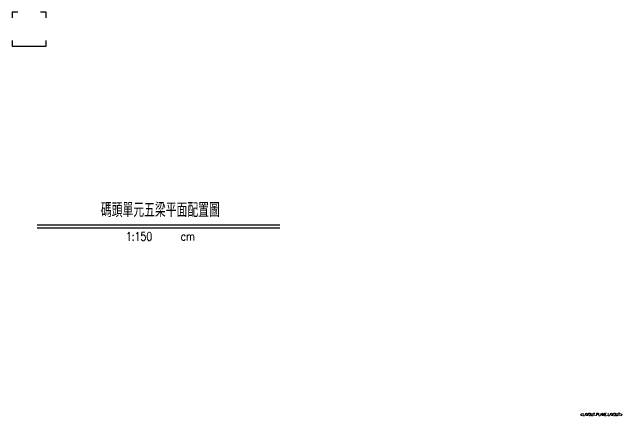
# Model space of a CAD drawing. Extents: x -4206 to 3960, y -1277 to 4499.
# Drawn here: x 768 to 3960, y 1508 to 3637 of the extents above; entities that cross this region are included whole.
import ezdxf
from ezdxf.enums import TextEntityAlignment as Align

# ---------------------------------------------------------------- set-up
doc = ezdxf.new("R2010")
doc.units = 0
doc.header["$LTSCALE"] = 3
doc.linetypes.add('DASHED', pattern=[19.05, 12.7, -6.35])
doc.layers.get('0').update_dxf_attribs({"linetype": 'CONTINUOUS'})
for name, color, linetype in [('HB_TXT_CTEXT', 2, 'CONTINUOUS'), ('RCAD.PARM.Trestle', 2, 'CONTINUOUS'), ('場鑄梁_虛線', 4, 'CONTINUOUS')]:
    doc.layers.add(name, color=color, linetype=linetype)
doc.styles.get("Standard").update_dxf_attribs({"font": 'ROMANS.shx', "width": 0.8, "bigfont": 'LCHINA.shx'})

# ---------------------------------------------------------------- blocks, each defined once
blk = doc.blocks.new('title')
at = {"layer": 'HB_TXT_CTEXT', "color": 3}
blk.add_line((-639.6, 0), (639.6, 0), dxfattribs=at)
at = {"layer": 'HB_TXT_CTEXT', "color": 1}
blk.add_line((-639.6, -15), (639.6, -15), dxfattribs=at)
at = {"color": 3, "linetype": 'Continuous', "width": 0.8}
blk.add_attdef('碼頭單元五梁平面配置圖', text='', height=75, dxfattribs=at).set_placement((9.6, 82.5), align=Align.MIDDLE)
at = {"color": 2, "linetype": 'Continuous', "width": 0.8}
for tag, p in [('1:150', (-102.6, -60.5)), ('CM', (154.5, -60))]:
    blk.add_attdef(tag, text='', height=45, dxfattribs=at).set_placement(p, align=Align.MIDDLE)

msp = doc.modelspace()

# ---------------------------------------------------------------- linework, layer by layer
at = {"layer": '場鑄梁_虛線', "linetype": 'DASHED', "ltscale": 50}
for points in [[(797.502, 3636.901), (767.502, 3636.901), (767.502, 3606.901)], [(947.502, 3606.901), (947.502, 3636.901), (917.502, 3636.901)], [(767.502, 3486.901), (767.502, 3456.901), (947.502, 3456.901), (947.502, 3486.901)]]:
    msp.add_lwpolyline(points, dxfattribs=at)

# ---------------------------------------------------------------- block references
at = {"linetype": 'Continuous'}
msp.add_blockref('title', (1538.911, 2514.924), dxfattribs=at).add_auto_attribs({'碼頭單元五梁平面配置圖': '碼頭單元五梁平面配置圖', '1:150': '1:150', 'CM': 'cm'})

# ---------------------------------------------------------------- texts
at = {"layer": 'RCAD.PARM.Trestle', "color": 4, "linetype": 'Continuous', "width": 0.8}
msp.add_text('<LAYOUT.PLANE.LAYOUT>', height=15, rotation=360, dxfattribs=at).set_placement((3760.817, 1503.783), align=Align.BOTTOM_LEFT)

doc.saveas('drawing.dxf')
